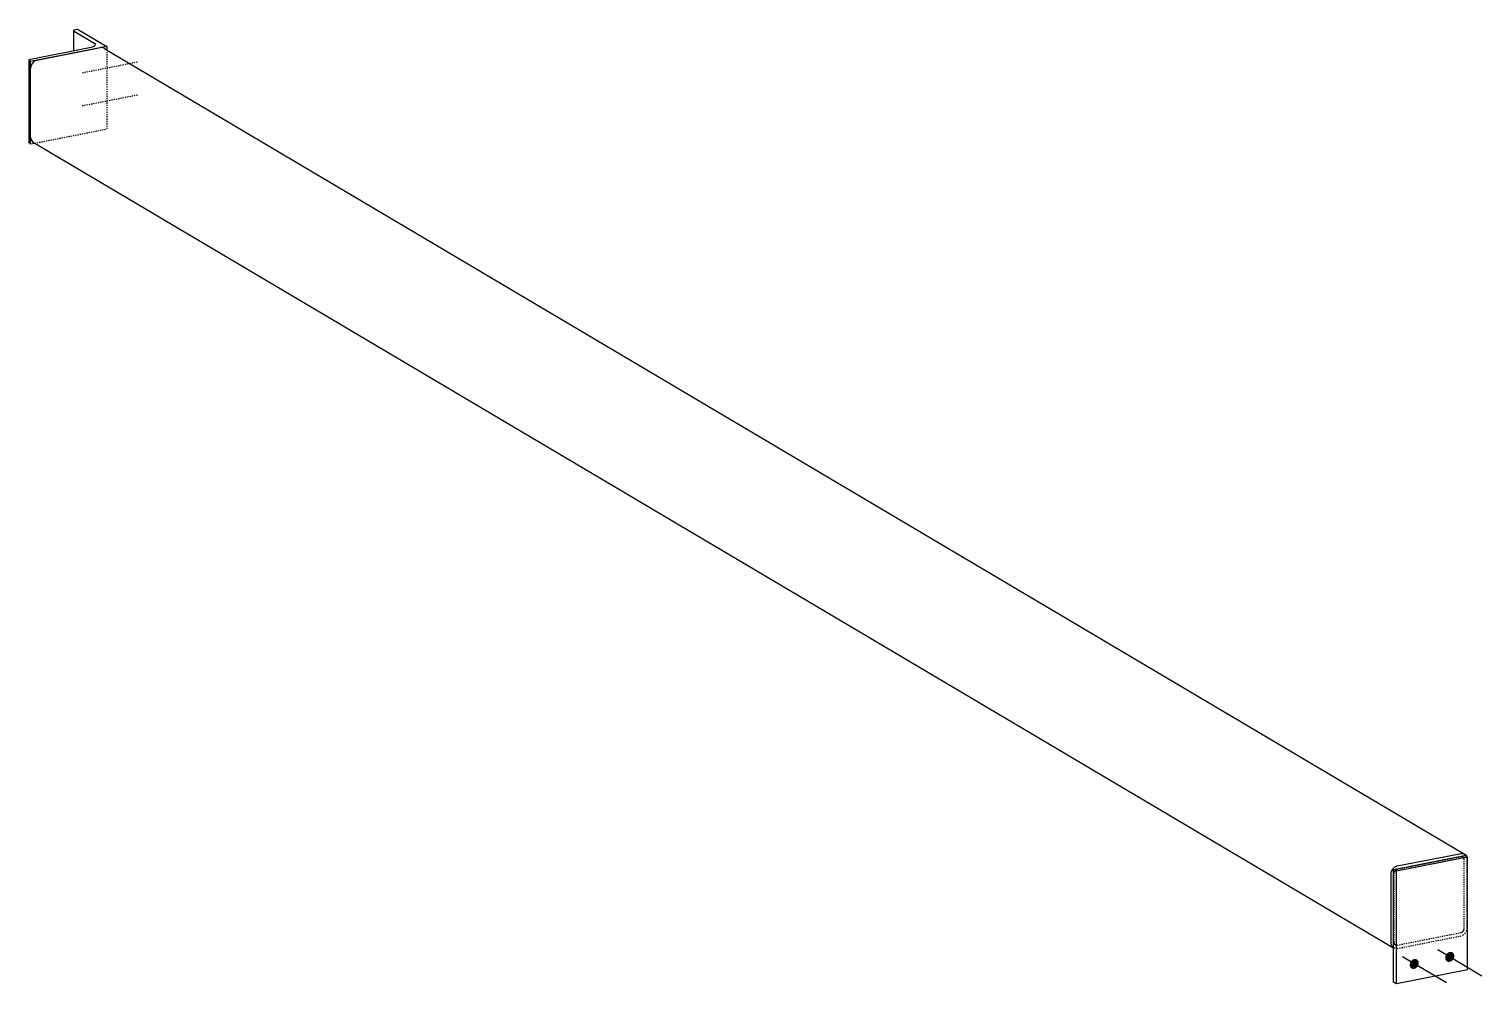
# Model space of a CAD drawing. Header units: millimetres. Extents: x 19 to 28686, y 3 to 1661.
# Drawn here: x 19 to 2500, y 30 to 1661 of the extents above; entities that cross this region are included whole.
import ezdxf

# ---------------------------------------------------------------- set-up
doc = ezdxf.new("R2010")
doc.units = ezdxf.units.MM
doc.linetypes.add('DXK_LINE_DOT2', pattern=[3.9198, 1.9599, -1.9599])
doc.layers.add('STÅL', color=7, linetype='Continuous')

msp = doc.modelspace()

# ---------------------------------------------------------------- hatches: boundary and pattern name
at = {"layer": 'STÅL', "linetype": 'Continuous'}
for points in [[(2438.2, 79.9), (2439.3, 81.5), (2440.6, 82.8), (2442.1, 83.8), (2443.7, 84.5), (2445.4, 84.8), (2446.9, 84.7), (2448.4, 84.3), (2449.8, 83.5), (2450.8, 82.4), (2451.7, 81.1), (2452.2, 79.5), (2452.3, 77.7), (2452.2, 76), (2451.6, 74.2), (2450.8, 72.5), (2449.7, 71), (2448.4, 69.7), (2446.9, 68.6), (2445.3, 68), (2443.7, 67.6), (2442.1, 67.7), (2440.6, 68.1), (2439.3, 68.9), (2438.2, 70), (2437.4, 71.4), (2436.9, 73), (2436.7, 74.7), (2436.9, 76.5), (2437.4, 78.3)], [(2377.6, 68), (2378.7, 69.5), (2380, 70.8), (2381.5, 71.8), (2383.1, 72.5), (2384.7, 72.8), (2386.3, 72.8), (2387.8, 72.3), (2389.1, 71.6), (2390.2, 70.5), (2391, 69.1), (2391.5, 67.5), (2391.7, 65.8), (2391.5, 64), (2391, 62.2), (2390.2, 60.5), (2389.1, 59), (2387.8, 57.7), (2386.3, 56.7), (2384.7, 56), (2383.1, 55.7), (2381.5, 55.7), (2380, 56.2), (2378.7, 56.9), (2377.6, 58), (2376.8, 59.4), (2376.3, 61), (2376.1, 62.7), (2376.3, 64.5), (2376.8, 66.3)]]:
    msp.add_hatch(color=96, dxfattribs=at).paths.add_polyline_path(points)

# ---------------------------------------------------------------- linework, layer by layer
at = {"layer": 'STÅL', "color": 2, "linetype": 'Continuous'}
for p, q in [((95.4, 1657.8), (95.6, 1658.7)), ((96.3, 1657), (95.4, 1657.8)), ((95.4, 1623.8), (95.4, 1657.8)), ((95.6, 1658.7), (96.7, 1659.5)), ((96.3, 1657), (130.5, 1636.7)), ((96.7, 1659.5), (98.6, 1660)), ((98.6, 1660), (101.7, 1660.6)), ((101.7, 1660.6), (151.7, 1631)), ((151.7, 1631), (21.8, 1605.3)), ((22.4, 1609.4), (125, 1629.7)), ((32.2, 1607.4), (141.3, 1628.9)), ((125, 1629.7), (129.4, 1631)), ((129.4, 1631), (132, 1632.8)), ((132.4, 1634.8), (130.5, 1636.7)), ((132, 1632.8), (132.4, 1634.8)), ((145.3, 1628.9), (141.3, 1628.9)), ((148.6, 1627.1), (145.3, 1628.9)), ((148.6, 1627.1), (2471.1, 251.3)), ((151.7, 1631), (151.7, 1625.3)), ((19.2, 1607.2), (19.4, 1608.1)), ((20, 1606.4), (19.2, 1607.2)), ((19.2, 1466.3), (19.2, 1607.2)), ((19.4, 1608.1), (20.5, 1608.9)), ((21.8, 1605.3), (20, 1606.4)), ((20.5, 1608.9), (22.4, 1609.4)), ((21.8, 1464.4), (21.8, 1605.3)), ((22.6, 1598.5), (21.8, 1594.1)), ((21.8, 1475.7), (21.8, 1594.1)), ((24.8, 1602.6), (22.6, 1598.5)), ((28.2, 1605.8), (24.8, 1602.6)), ((32.2, 1607.4), (28.2, 1605.8)), ((20, 1465.4), (19.2, 1466.3)), ((20, 1465.4), (21.8, 1464.4)), ((21.8, 1475.7), (22.6, 1471.5)), ((21.8, 1464.4), (29, 1465.8)), ((22.6, 1471.5), (24.8, 1468.3)), ((24.8, 1468.3), (2347.3, 92.5)), ((2348.6, 225.7), (2469.8, 249.6)), ((2354.7, 231.6), (2463.8, 253.1)), ((2463.8, 253.1), (2467.8, 253)), ((2467.8, 253), (2471.1, 251.3)), ((2469.8, 249.6), (2474.8, 246.6)), ((2471.1, 251.3), (2473.4, 248)), ((2473.5, 247.4), (2473.4, 248)), ((2345.1, 222.7), (2347.3, 226.8)), ((2347.3, 226.8), (2350.7, 229.9)), ((2348.6, 33), (2348.6, 225.7)), ((2353.6, 222.7), (2348.6, 225.7)), ((2350.7, 229.9), (2354.7, 231.6)), ((2474.8, 246.6), (2353.6, 222.7)), ((2474.8, 54), (2474.8, 246.6)), ((2344.3, 218.2), (2345.1, 222.7)), ((2344.3, 99.8), (2344.3, 218.2)), ((2353.6, 30.1), (2353.6, 222.7)), ((2345.1, 95.7), (2344.3, 99.8)), ((2347.3, 92.5), (2345.1, 95.7)), ((2348.6, 91.8), (2347.3, 92.5)), ((2474.8, 54), (2353.6, 30.1)), ((2353.6, 30.1), (2348.6, 33))]:
    msp.add_line(p, q, dxfattribs=at)
at = {"layer": 'STÅL', "color": 7, "linetype": 'DXK_LINE_DOT2'}
for p, q in [((151.7, 1625.3), (151.7, 1490)), ((29, 1465.8), (151.7, 1490)), ((2351, 223.5), (2349.9, 221.5)), ((2352.7, 225.1), (2351, 223.5)), ((2354.7, 225.9), (2352.7, 225.1)), ((2354.7, 225.9), (2463.8, 247.5)), ((2465.8, 247.4), (2463.8, 247.5)), ((2467.5, 246.5), (2465.8, 247.4)), ((2468.6, 244.9), (2467.5, 246.5)), ((2469, 242.9), (2468.6, 244.9)), ((2469, 124.5), (2469, 242.9)), ((2474.2, 243.9), (2473.5, 247.4)), ((2474.2, 125.5), (2474.2, 243.9)), ((2349.9, 221.5), (2349.5, 219.3)), ((2349.5, 100.9), (2349.5, 219.3)), ((2468.6, 122.2), (2469, 124.5)), ((2474.2, 125.5), (2473.4, 121)), ((2349.5, 100.9), (2349.9, 98.8)), ((2354.7, 96.2), (2463.8, 117.8)), ((2354.7, 90.6), (2463.8, 112.2)), ((2463.8, 117.8), (2465.8, 118.6)), ((2467.8, 113.8), (2463.8, 112.2)), ((2465.8, 118.6), (2467.5, 120.2)), ((2467.5, 120.2), (2468.6, 122.2)), ((2471.1, 116.9), (2467.8, 113.8)), ((2473.4, 121), (2471.1, 116.9)), ((2350.7, 90.7), (2348.6, 91.8)), ((2349.9, 98.8), (2351, 97.2)), ((2354.7, 90.6), (2350.7, 90.7)), ((2351, 97.2), (2352.7, 96.3)), ((2352.7, 96.3), (2353.6, 96.3)), ((2353.6, 96.3), (2354.7, 96.2))]:
    msp.add_line(p, q, dxfattribs=at)
at = {"layer": 'STÅL', "color": 96, "linetype": 'DXK_LINE_DOT2'}
for p, q in [((110, 1586.1), (204.6, 1604.8)), ((110, 1529.8), (204.6, 1548.4))]:
    msp.add_line(p, q, dxfattribs=at)
at = {"layer": 'STÅL', "color": 96, "linetype": 'Continuous'}
for p, q in [((2438.9, 31.7), (2363.9, 76.1)), ((2499.5, 43.6), (2424.5, 88.1))]:
    msp.add_line(p, q, dxfattribs=at)

doc.saveas('drawing.dxf')
